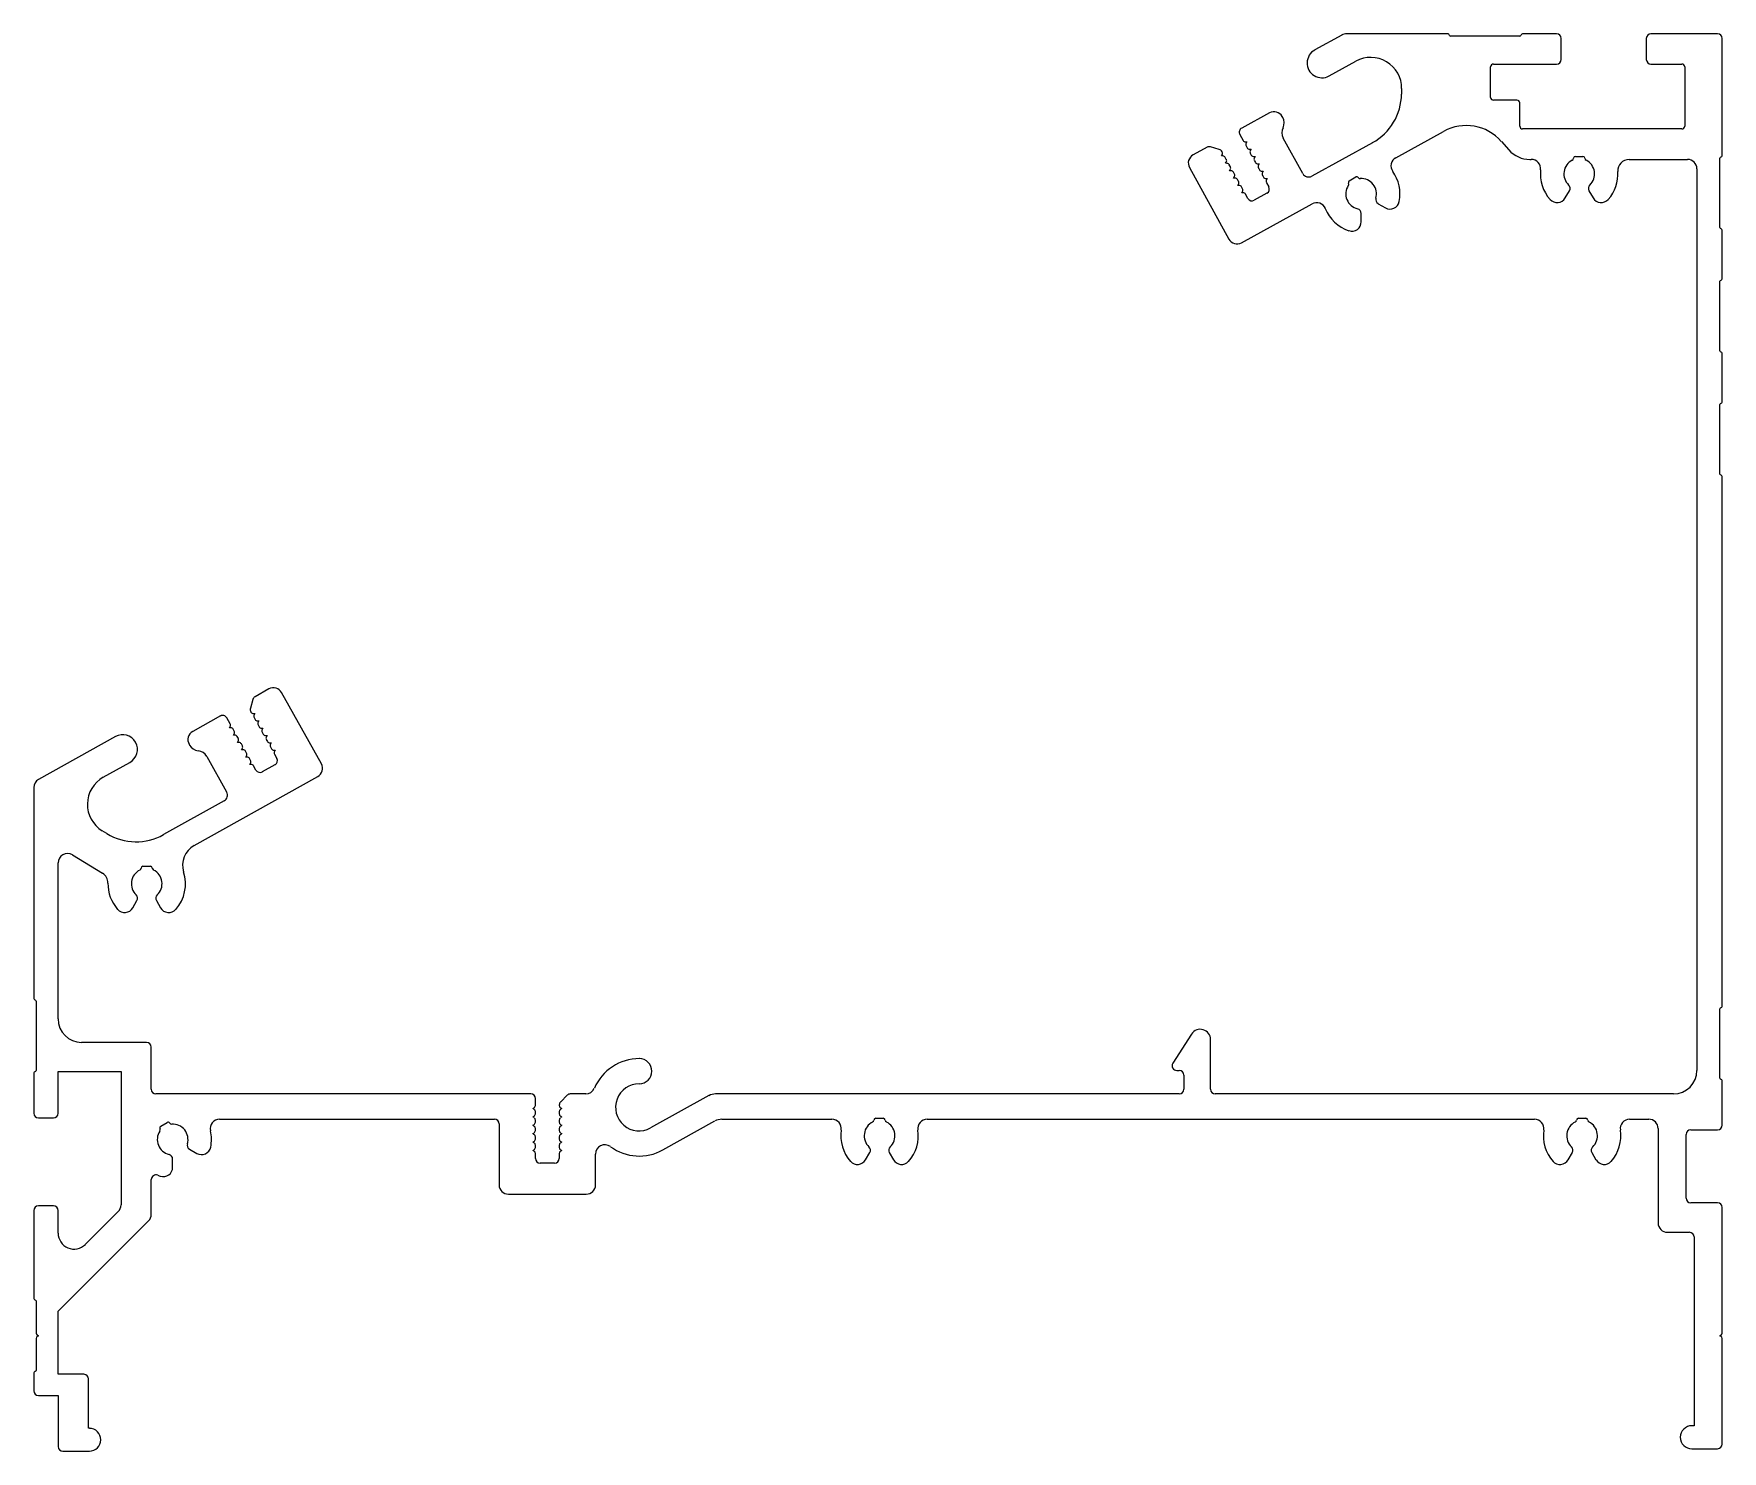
# Model space of a CAD drawing. Extents: x 6 to 186, y 5 to 156.
import ezdxf

# ---------------------------------------------------------------- set-up
doc = ezdxf.new("R2010")
doc.units = 0
doc.layers.get('0').update_dxf_attribs({"linetype": 'CONTINUOUS'})

msp = doc.modelspace()

# ---------------------------------------------------------------- linework, layer by layer
for p, q in [((145.26, 155.86), (142.39, 154.28)), ((156.53, 156.01), (145.83, 156.01)), ((164.29, 155.76), (156.87, 155.76)), ((168.19, 156.01), (164.62, 156.01)), ((168.69, 153.27), (168.69, 155.51)), ((177.77, 155.51), (177.77, 153.27)), ((185.37, 156.01), (178.27, 156.01)), ((185.87, 143.06), (185.87, 155.51)), ((143.92, 151.51), (146.77, 153.08)), ((161.16, 149.22), (161.16, 152.47)), ((161.46, 152.77), (168.19, 152.77)), ((178.27, 152.77), (181.57, 152.77)), ((181.87, 152.47), (181.87, 146.15)), ((151.66, 150.15), (151.65, 149.56)), ((163.97, 148.92), (161.46, 148.92)), ((164.27, 146.15), (164.27, 148.62)), ((137.56, 147.57), (134.59, 145.93)), ((138.97, 147.08), (138.92, 147.18)), ((134.4, 145.26), (134.75, 144.62)), ((135.01, 144.46), (135.15, 144.46)), ((135.15, 144.46), (135.08, 144.33)), ((141.12, 141.08), (139.03, 144.88)), ((148.55, 144.38), (142.07, 140.81)), ((151.04, 142.78), (156.13, 145.59)), ((162.3, 144.52), (163.1, 143.61)), ((181.57, 145.85), (164.57, 145.85)), ((130.89, 143.89), (129.41, 143.08)), ((132.2, 143.66), (131.27, 143.93)), ((132.43, 142.96), (132.51, 143.08)), ((132.59, 142.96), (132.43, 142.96)), ((132.52, 143.39), (132.49, 143.42)), ((132.95, 142.6), (132.84, 142.8)), ((135.07, 144.03), (135.18, 143.83)), ((135.44, 143.68), (135.59, 143.68)), ((135.5, 143.25), (135.61, 143.05)), ((135.59, 143.68), (135.51, 143.54)), ((135.87, 142.89), (136.02, 142.89)), ((136.02, 142.89), (135.94, 142.76)), ((135.94, 142.46), (136.05, 142.27)), ((165.35, 142.59), (165.5, 142.59)), ((170.21, 142.91), (171.01, 142.91)), ((175.93, 142.59), (182.17, 142.59)), ((185.62, 135.31), (185.62, 142.73)), ((129.02, 141.72), (133.22, 134.09)), ((132.86, 142.18), (132.94, 142.3)), ((133.02, 142.17), (132.86, 142.18)), ((133.38, 141.82), (133.27, 142.02)), ((133.3, 141.39), (133.37, 141.51)), ((133.45, 141.39), (133.3, 141.39)), ((133.81, 141.03), (133.7, 141.23)), ((133.73, 140.61), (133.8, 140.73)), ((133.88, 140.6), (133.73, 140.61)), ((136.31, 142.11), (136.45, 142.11)), ((136.45, 142.11), (136.37, 141.98)), ((136.37, 141.68), (136.48, 141.48)), ((136.74, 141.33), (136.88, 141.33)), ((136.88, 141.33), (136.8, 141.19)), ((136.8, 140.9), (136.91, 140.7)), ((146.06, 140.32), (146.76, 140.72)), ((183.17, 141.59), (183.17, 45.33)), ((134.25, 140.25), (134.14, 140.45)), ((134.16, 139.82), (134.24, 139.95)), ((134.32, 139.82), (134.16, 139.82)), ((134.68, 139.47), (134.57, 139.66)), ((134.59, 139.04), (134.67, 139.16)), ((134.75, 139.04), (134.59, 139.04)), ((135.25, 138.43), (135, 138.88)), ((137.28, 138.98), (135.93, 138.24)), ((137.17, 140.54), (137.32, 140.54)), ((137.23, 140.11), (137.48, 139.66)), ((137.32, 140.54), (137.24, 140.41)), ((169.12, 138.48), (169.57, 139.25)), ((171.65, 139.25), (172.09, 138.48)), ((134.58, 133.7), (142.1, 137.85)), ((149.14, 137.87), (149.92, 137.43)), ((147.35, 135.94), (147.35, 136.83)), ((185.87, 129.91), (185.87, 134.97)), ((185.62, 122.16), (185.62, 129.58)), ((185.87, 116.76), (185.87, 121.82)), ((185.62, 109.01), (185.62, 116.43)), ((185.87, 52.26), (185.87, 108.67)), ((29.06, 84.94), (28.8, 84.01)), ((30.77, 86.06), (29.3, 85.24)), ((36.37, 78.07), (32.13, 85.67)), ((25.6, 83.18), (22.64, 81.53)), ((26.63, 82.35), (26.28, 82.98)), ((28.84, 83.63), (28.86, 83.59)), ((29.12, 83.44), (29.27, 83.44)), ((29.27, 83.44), (29.19, 83.3)), ((29.19, 83), (29.3, 82.81)), ((26.55, 81.92), (26.63, 82.04)), ((26.71, 81.92), (26.55, 81.92)), ((27.07, 81.57), (26.96, 81.76)), ((26.99, 81.14), (27.06, 81.26)), ((27.14, 81.13), (26.99, 81.14)), ((29.56, 82.65), (29.7, 82.65)), ((29.62, 82.22), (29.73, 82.03)), ((29.7, 82.65), (29.63, 82.52)), ((29.99, 81.87), (30.14, 81.87)), ((30.14, 81.87), (30.06, 81.74)), ((30.06, 81.44), (30.17, 81.24)), ((30.43, 81.09), (30.57, 81.09)), ((30.57, 81.09), (30.5, 80.95)), ((14.39, 80.98), (6.19, 76.41)), ((22.25, 80.17), (22.31, 80.07)), ((27.51, 80.78), (27.4, 80.98)), ((27.42, 80.36), (27.5, 80.48)), ((27.58, 80.35), (27.42, 80.36)), ((27.94, 80), (27.83, 80.2)), ((27.86, 79.58), (27.94, 79.7)), ((28.01, 79.57), (27.86, 79.58)), ((28.38, 79.22), (28.27, 79.42)), ((30.49, 80.66), (30.61, 80.46)), ((30.87, 80.31), (31.01, 80.31)), ((31.01, 80.31), (30.93, 80.17)), ((30.93, 79.88), (31.04, 79.68)), ((31.3, 79.53), (31.45, 79.53)), ((31.45, 79.53), (31.37, 79.39)), ((13.09, 76.63), (15.93, 78.22)), ((24.15, 78.85), (26.26, 75.07)), ((28.3, 78.79), (28.37, 78.92)), ((28.45, 78.79), (28.3, 78.79)), ((28.81, 78.44), (28.7, 78.63)), ((28.73, 78.01), (28.81, 78.13)), ((28.89, 78.01), (28.73, 78.01)), ((29.39, 77.41), (29.14, 77.85)), ((31.42, 77.97), (30.07, 77.21)), ((31.37, 79.09), (31.62, 78.65)), ((22.79, 69.35), (35.98, 76.71)), ((5.68, 75.54), (5.68, 53.09)), ((25.99, 74.12), (19.52, 70.51)), ((13.49, 70.62), (12.99, 70.93)), ((8.28, 50.84), (8.28, 67.49)), ((9.8, 68.35), (13.02, 66.39)), ((17.33, 67.13), (18.13, 67.13)), ((16.25, 62.7), (16.69, 63.47)), ((18.77, 63.47), (19.22, 62.7)), ((5.93, 52.75), (5.93, 45.33)), ((185.62, 44.51), (185.62, 51.93)), ((129.25, 49.22), (127.24, 46.11)), ((17.72, 48.34), (10.78, 48.34)), ((18.22, 43.33), (18.22, 47.84)), ((131.27, 43.33), (131.27, 48.63)), ((8.28, 40.77), (8.28, 45.23)), ((8.28, 45.23), (14.99, 45.23)), ((14.99, 45.23), (14.99, 30.99)), ((127.66, 45.34), (127.93, 45.34)), ((5.68, 44.99), (5.68, 40.77)), ((128.43, 44.84), (128.43, 43.33)), ((185.87, 39.51), (185.87, 44.17)), ((58.71, 42.83), (18.72, 42.83)), ((59.21, 41.6), (59.21, 42.33)), ((61.76, 41.65), (61.76, 41.6)), ((62.59, 42.69), (61.91, 42)), ((64.58, 42.83), (62.94, 42.83)), ((77.72, 42.65), (71.51, 39.2)), ((127.93, 42.83), (78.45, 42.83)), ((180.67, 42.83), (131.77, 42.83)), ((6.18, 40.27), (7.78, 40.27)), ((19.23, 39.38), (19.92, 39.78)), ((25.51, 40.13), (54.84, 40.13)), ((58.93, 41.27), (59.06, 41.34)), ((59.06, 41.19), (58.93, 41.27)), ((58.93, 40.38), (59.06, 40.45)), ((59.06, 40.3), (58.93, 40.38)), ((59.21, 40.71), (59.21, 40.94)), ((59.21, 39.81), (59.21, 40.04)), ((61.76, 40.94), (61.76, 40.71)), ((61.76, 40.04), (61.76, 39.81)), ((61.91, 41.34), (62.04, 41.27)), ((62.04, 41.27), (61.91, 41.19)), ((61.91, 40.45), (62.04, 40.38)), ((62.04, 40.38), (61.91, 40.3)), ((72.81, 36.86), (78.38, 39.95)), ((79.11, 40.13), (90.86, 40.13)), ((95.54, 40.24), (96.34, 40.24)), ((101.02, 40.13), (165.84, 40.13)), ((170.52, 40.24), (171.32, 40.24)), ((175.99, 40.13), (178.03, 40.13)), ((55.34, 39.63), (55.34, 33.13)), ((58.93, 39.48), (59.06, 39.55)), ((59.06, 39.4), (58.93, 39.48)), ((58.93, 38.59), (59.06, 38.66)), ((59.06, 38.51), (58.93, 38.59)), ((59.21, 38.92), (59.21, 39.14)), ((59.21, 38.02), (59.21, 38.25)), ((61.76, 39.14), (61.76, 38.92)), ((61.76, 38.25), (61.76, 38.02)), ((61.91, 39.55), (62.04, 39.48)), ((62.04, 39.48), (61.91, 39.4)), ((61.91, 38.66), (62.04, 38.59)), ((62.04, 38.59), (61.91, 38.51)), ((179.03, 39.13), (179.03, 29.06)), ((182.01, 31.71), (182.01, 38.51)), ((182.51, 39.01), (185.37, 39.01)), ((22.3, 36.93), (23.08, 36.48)), ((58.93, 37.69), (59.06, 37.76)), ((59.06, 37.61), (58.93, 37.69)), ((58.93, 36.8), (59.06, 36.87)), ((59.06, 36.72), (58.93, 36.8)), ((59.21, 37.13), (59.21, 37.35)), ((59.21, 35.95), (59.21, 36.46)), ((61.76, 37.35), (61.76, 37.13)), ((61.76, 36.46), (61.76, 35.95)), ((61.91, 37.76), (62.04, 37.69)), ((62.04, 37.69), (61.91, 37.61)), ((61.91, 36.87), (62.04, 36.8)), ((62.04, 36.8), (61.91, 36.72)), ((65.63, 33.13), (65.63, 36.4)), ((94.45, 35.8), (94.9, 36.58)), ((96.98, 36.58), (97.43, 35.8)), ((169.43, 35.8), (169.88, 36.58)), ((171.95, 36.58), (172.4, 35.8)), ((20.5, 35), (20.5, 35.89)), ((61.26, 35.45), (59.71, 35.45)), ((18.22, 29.98), (18.22, 33.69)), ((7.78, 30.88), (6.18, 30.88)), ((56.34, 32.13), (64.63, 32.13)), ((185.37, 31.21), (182.51, 31.21)), ((185.87, 17.31), (185.87, 30.71)), ((5.68, 30.38), (5.68, 21.07)), ((8.28, 27.97), (8.28, 30.38)), ((8.28, 19.63), (17.93, 29.27)), ((14.69, 30.28), (11.18, 26.77)), ((180.03, 28.06), (182.37, 28.06)), ((182.87, 27.56), (182.87, 7.41)), ((5.93, 20.73), (5.93, 17.31)), ((8.28, 12.9), (8.28, 19.63)), ((5.93, 16.73), (5.93, 13.31)), ((6.05, 17.09), (6.18, 17.02)), ((6.18, 17.02), (6.05, 16.95)), ((185.62, 17.02), (185.75, 17.09)), ((185.75, 16.95), (185.62, 17.02)), ((185.87, 5.46), (185.87, 16.73)), ((5.68, 12.98), (5.68, 11.15)), ((11.03, 12.9), (8.28, 12.9)), ((11.53, 7.14), (11.53, 12.4)), ((6.18, 10.65), (8.28, 10.65)), ((8.28, 10.65), (8.28, 5.19)), ((182.87, 7.41), (182.63, 7.41)), ((11.61, 7.14), (11.53, 7.14)), ((8.78, 4.69), (11.61, 4.69)), ((182.63, 4.96), (185.37, 4.96))]:
    msp.add_line(p, q)
for centre, radius, start, end in [((145.83, 154.81), 1.2, 90, 118.8736), ((156.53, 155.76), 0.25, 16.6015, 90), ((156.87, 155.86), 0.1, 196.6015, 270), ((164.29, 155.86), 0.1, 270, 343.3985), ((164.62, 155.76), 0.25, 90, 163.3985), ((168.19, 155.51), 0.5, 0, 90), ((178.27, 155.51), 0.5, 90, 180), ((185.37, 155.51), 0.5, 360, 90), ((143.15, 152.89), 1.58, 118.8736, 298.8736), ((148.36, 150.19), 3.3, 359.2605, 118.8736), ((168.19, 153.27), 0.5, 270, 0), ((178.27, 153.27), 0.5, 180, 270), ((161.46, 152.47), 0.3, 90, 180), ((181.57, 152.47), 0.3, 360, 90), ((145.65, 149.64), 6, 298.8736, 359.2605), ((161.46, 149.22), 0.3, 180, 270), ((163.97, 148.62), 0.3, 0, 90), ((138.04, 146.69), 1, 28.8736, 118.8736), ((140.08, 145.45), 1.2, 154.0567, 208.8736), ((137.92, 146.5), 1.2, 334.0567, 28.8736), ((158.55, 141.21), 5, 41.439, 118.8736), ((164.57, 146.15), 0.3, 180, 270), ((181.57, 146.15), 0.3, 270, 0), ((134.83, 145.5), 0.5, 118.8736, 208.8736), ((135.01, 144.76), 0.3, 208.8736, 269.7255), ((135.33, 144.18), 0.3, 149.7255, 208.8736), ((129.89, 142.2), 1, 118.8736, 208.8736), ((131.13, 143.45), 0.5, 73.8736, 118.8736), ((132.06, 143.18), 0.5, 28.8736, 73.8736), ((132.25, 143.24), 0.3, 328.0217, 28.8736), ((132.58, 142.66), 0.3, 28.8736, 88.0217), ((132.69, 142.46), 0.3, 328.0217, 28.8736), ((135.44, 143.98), 0.3, 208.8736, 269.7255), ((135.77, 143.39), 0.3, 149.7255, 208.8736), ((135.88, 143.19), 0.3, 208.8736, 269.7255), ((136.2, 142.61), 0.3, 149.7255, 208.8736), ((151.52, 141.9), 1, 118.8736, 215.637), ((165.35, 145.59), 3, 221.439, 270), ((165.5, 141.59), 1, 353.9216, 90), ((170.61, 141.05), 1.64, 116.7794, 226.4589), ((169.76, 142.73), 0.25, 296.7794, 357.3037), ((170.21, 142.71), 0.2, 90, 177.3037), ((171.01, 142.71), 0.2, 2.6963, 90), ((171.46, 142.73), 0.25, 182.6963, 243.2206), ((170.61, 141.05), 1.64, 313.5411, 63.2206), ((175.93, 141.39), 1.2, 90, 183.6944), ((182.17, 141.59), 1, 0, 90), ((185.72, 142.73), 0.1, 106.6015, 180), ((185.62, 143.06), 0.25, 286.6015, 0), ((133.01, 141.87), 0.3, 28.8736, 88.0217), ((133.12, 141.67), 0.3, 328.0217, 28.8736), ((133.44, 141.09), 0.3, 28.8736, 88.0217), ((133.55, 140.89), 0.3, 328.0217, 28.8736), ((133.87, 140.3), 0.3, 28.8736, 88.0217), ((136.31, 142.41), 0.3, 208.8736, 269.7255), ((136.63, 141.82), 0.3, 149.7255, 208.8736), ((136.74, 141.63), 0.3, 208.8736, 269.7255), ((137.06, 141.04), 0.3, 149.7255, 208.8736), ((137.17, 140.84), 0.3, 208.8736, 269.7255), ((141.73, 141.42), 0.7, 208.8736, 298.8736), ((146.86, 140.55), 0.2, 32.788, 120.0918), ((147.24, 140.79), 0.25, 212.788, 273.3124), ((147.34, 138.91), 4.14, 348.6902, 35.637), ((170.61, 141.05), 4.14, 173.9216, 221.4016), ((170.61, 141.05), 4.14, 318.5984, 3.6944), ((133.98, 140.11), 0.3, 328.0217, 28.8736), ((134.31, 139.52), 0.3, 28.8736, 88.0217), ((134.41, 139.32), 0.3, 328.0217, 28.8736), ((134.74, 138.74), 0.3, 28.8736, 88.0217), ((137.5, 140.26), 0.3, 149.7255, 208.8736), ((137.04, 139.42), 0.5, 298.8736, 28.8736), ((147.34, 138.91), 1.64, 146.8711, 256.5507), ((146.17, 140.15), 0.2, 120.0918, 207.3955), ((145.77, 139.94), 0.25, 326.8711, 27.3955), ((147.34, 138.91), 1.64, 343.6328, 93.3124), ((169.14, 139.5), 0.5, 330, 46.4589), ((172.08, 139.5), 0.5, 133.5411, 210), ((135.69, 138.67), 0.5, 208.8736, 298.8736), ((142.59, 136.98), 1, 22.1103, 118.8736), ((147.34, 138.91), 4.14, 202.1103, 251.4933), ((146.85, 136.83), 0.5, 0.0918, 76.5507), ((149.39, 138.31), 0.5, 163.6328, 240.0918), ((150.42, 138.29), 1, 240.0918, 348.6902), ((168.26, 138.98), 1, 221.4016, 330), ((172.96, 138.98), 1, 210, 318.5984), ((146.35, 135.94), 1, 251.4933, 0.0918), ((185.72, 135.31), 0.1, 180, 253.3985), ((185.62, 134.97), 0.25, 360, 73.3985), ((134.09, 134.58), 1, 208.8736, 298.8736), ((185.62, 129.91), 0.25, 286.6015, 0), ((185.72, 129.58), 0.1, 106.6015, 180), ((185.72, 122.16), 0.1, 180, 253.3985), ((185.62, 121.82), 0.25, 360, 73.3985), ((185.72, 116.43), 0.1, 106.6015, 180), ((185.62, 116.76), 0.25, 286.6015, 0), ((185.72, 109.01), 0.1, 180, 253.3985), ((185.62, 108.67), 0.25, 360, 73.3985), ((29.54, 84.8), 0.5, 119.1481, 164.1481), ((31.26, 85.19), 1, 29.1481, 119.1481), ((25.84, 82.74), 0.5, 29.1481, 119.1481), ((29.28, 83.87), 0.5, 164.1481, 209.1481), ((29.12, 83.74), 0.3, 209.1481, 270), ((29.45, 83.15), 0.3, 150, 209.1481), ((15.16, 79.6), 1.58, 299.1481, 119.1481), ((23.13, 80.65), 1, 119.1481, 209.1481), ((26.37, 82.2), 0.3, 328.2962, 29.1481), ((26.7, 81.62), 0.3, 29.1481, 88.2962), ((26.81, 81.42), 0.3, 328.2962, 29.1481), ((27.13, 80.83), 0.3, 29.1481, 88.2962), ((29.56, 82.95), 0.3, 209.1481, 270), ((29.88, 82.37), 0.3, 150, 209.1481), ((29.99, 82.17), 0.3, 209.1481, 270), ((30.32, 81.59), 0.3, 150, 209.1481), ((30.43, 81.39), 0.3, 209.1481, 270), ((23.35, 80.66), 1.2, 209.1481, 263.965), ((23.1, 78.27), 1.2, 29.1481, 83.965), ((27.24, 80.64), 0.3, 328.2962, 29.1481), ((27.57, 80.05), 0.3, 29.1481, 88.2962), ((27.68, 79.86), 0.3, 328.2962, 29.1481), ((28.01, 79.27), 0.3, 29.1481, 88.2962), ((30.76, 80.8), 0.3, 150, 209.1481), ((30.87, 80.61), 0.3, 209.1481, 270), ((31.19, 80.02), 0.3, 150, 209.1481), ((31.3, 79.83), 0.3, 209.1481, 270), ((31.63, 79.24), 0.3, 150, 209.1481), ((28.12, 79.07), 0.3, 328.2962, 29.1481), ((28.44, 78.49), 0.3, 29.1481, 88.2962), ((28.55, 78.29), 0.3, 328.2962, 29.1481), ((28.88, 77.71), 0.3, 29.1481, 88.2962), ((31.18, 78.4), 0.5, 299.1481, 29.1481), ((35.5, 77.58), 1, 299.1481, 29.1481), ((6.68, 75.54), 1, 119.1481, 180), ((14.7, 73.75), 3.3, 119.1481, 238.7612), ((29.83, 77.65), 0.5, 209.1481, 299.1481), ((25.65, 74.73), 0.7, 299.1481, 29.1481), ((16.6, 75.75), 6, 238.7612, 299.1481), ((9.28, 67.49), 1, 58.7612, 180), ((23.96, 67.26), 2.4, 119.1481, 197.6974), ((17.73, 65.27), 1.64, 116.7794, 226.4589), ((16.88, 66.95), 0.25, 296.7794, 357.3037), ((17.33, 66.93), 0.2, 90, 177.3037), ((18.13, 66.93), 0.2, 2.6963, 90), ((18.58, 66.95), 0.25, 182.6963, 243.2206), ((17.73, 65.27), 1.64, 313.5411, 63.2206), ((12.4, 65.37), 1.2, 358.9405, 58.7612), ((17.73, 65.27), 4.14, 178.9405, 221.4016), ((17.73, 65.27), 4.14, 318.5984, 17.6974), ((16.26, 63.72), 0.5, 330, 46.4589), ((19.2, 63.72), 0.5, 133.5411, 210), ((15.38, 63.2), 1, 221.4016, 330), ((20.08, 63.2), 1, 210, 318.5984), ((5.93, 53.09), 0.25, 180, 253.3985), ((5.83, 52.75), 0.1, 0, 73.3985), ((185.62, 52.26), 0.25, 286.6015, 0), ((10.78, 50.84), 2.5, 180, 270), ((185.72, 51.93), 0.1, 106.6015, 180), ((130.17, 48.63), 1.1, 360, 147.1529), ((17.72, 47.84), 0.5, 0, 90), ((5.93, 44.99), 0.25, 106.6015, 180), ((5.83, 45.33), 0.1, 286.6015, 0), ((70.29, 41.4), 5.2, 89.8252, 156.9373), ((70.3, 45.26), 1.34, 269.8252, 89.8252), ((127.66, 45.84), 0.5, 147.1529, 270), ((127.93, 44.84), 0.5, 0, 90), ((180.67, 45.33), 2.5, 270, 0), ((18.72, 43.33), 0.5, 180, 270), ((64.58, 43.83), 1, 270, 336.9373), ((70.29, 41.4), 2.52, 89.8252, 298.9791), ((127.93, 43.33), 0.5, 270, 0), ((131.77, 43.33), 0.5, 180, 270), ((185.72, 44.51), 0.1, 180, 253.3985), ((185.62, 44.17), 0.25, 360, 73.3985), ((58.71, 42.33), 0.5, 0, 90), ((58.91, 41.6), 0.3, 299.1481, 0), ((62.26, 41.65), 0.5, 135, 180), ((62.06, 41.6), 0.3, 180, 240.8519), ((62.94, 42.33), 0.5, 90, 135), ((78.45, 41.33), 1.5, 90, 118.9791), ((6.18, 40.77), 0.5, 180, 270), ((7.78, 40.77), 0.5, 270, 0), ((20.02, 39.61), 0.2, 32.6963, 120), ((20.4, 39.85), 0.25, 212.6963, 273.2206), ((25.51, 39.13), 1, 90, 193.0869), ((54.84, 39.63), 0.5, 0, 90), ((58.91, 40.94), 0.3, 0, 59.1481), ((58.91, 40.71), 0.3, 299.1481, 0), ((58.91, 40.04), 0.3, 0, 59.1481), ((58.91, 39.81), 0.3, 299.1481, 0), ((62.06, 40.94), 0.3, 120.8519, 180), ((62.06, 40.71), 0.3, 180, 240.8519), ((62.06, 40.04), 0.3, 120.8519, 180), ((62.06, 39.81), 0.3, 180, 240.8519), ((79.11, 38.63), 1.5, 90, 118.9791), ((90.86, 39.13), 1, 351.5093, 90), ((95.94, 38.37), 1.64, 116.7794, 226.4589), ((95.09, 40.06), 0.25, 296.7794, 357.3037), ((95.54, 40.04), 0.2, 90, 177.3037), ((96.34, 40.04), 0.2, 2.6963, 90), ((96.79, 40.06), 0.25, 182.6963, 243.2206), ((95.94, 38.37), 1.64, 313.5411, 63.2206), ((101.02, 39.13), 1, 90, 188.4907), ((165.84, 39.13), 1, 351.5093, 90), ((170.92, 38.37), 1.64, 116.7794, 226.4589), ((170.07, 40.06), 0.25, 296.7794, 357.3037), ((170.52, 40.04), 0.2, 90, 177.3037), ((171.32, 40.04), 0.2, 2.6963, 90), ((171.77, 40.06), 0.25, 182.6963, 243.2206), ((170.92, 38.37), 1.64, 313.5411, 63.2206), ((175.99, 39.13), 1, 90, 188.4907), ((178.03, 39.13), 1, 0, 90), ((20.5, 37.97), 1.64, 146.7794, 256.4589), ((19.33, 39.21), 0.2, 120, 207.3037), ((18.93, 39), 0.25, 326.7794, 27.3037), ((20.5, 37.97), 1.64, 343.5411, 93.2206), ((20.5, 37.97), 4.14, 348.5984, 13.0869), ((58.91, 39.14), 0.3, 0, 59.1481), ((58.91, 38.92), 0.3, 299.1481, 0), ((58.91, 38.25), 0.3, 0, 59.1481), ((58.91, 38.02), 0.3, 299.1481, 0), ((62.06, 39.14), 0.3, 120.8519, 180), ((62.06, 38.92), 0.3, 180, 240.8519), ((62.06, 38.25), 0.3, 120.8519, 180), ((62.06, 38.02), 0.3, 180, 240.8519), ((95.94, 38.37), 4.14, 171.5093, 221.4016), ((95.94, 38.37), 4.14, 318.5984, 8.4907), ((170.92, 38.37), 4.14, 171.5093, 221.4016), ((170.92, 38.37), 4.14, 318.5984, 8.4907), ((182.51, 38.51), 0.5, 90, 180), ((185.37, 39.51), 0.5, 270, 0), ((20, 35.89), 0.5, 360, 76.4589), ((22.55, 37.37), 0.5, 163.5411, 240), ((23.58, 37.35), 1, 240, 348.5984), ((58.91, 37.35), 0.3, 0, 59.1481), ((58.91, 37.13), 0.3, 299.1481, 0), ((58.91, 36.46), 0.3, 0, 59.1481), ((62.06, 37.35), 0.3, 120.8519, 180), ((62.06, 37.13), 0.3, 180, 240.8519), ((62.06, 36.46), 0.3, 120.8519, 180), ((66.63, 36.4), 1, 53.8686, 180), ((70.29, 41.4), 5.2, 233.8686, 298.9791), ((94.47, 36.83), 0.5, 330, 46.4589), ((97.41, 36.83), 0.5, 133.5411, 210), ((169.44, 36.83), 0.5, 330, 46.4589), ((172.39, 36.83), 0.5, 133.5411, 210), ((19.5, 35), 1, 251.4016, 360), ((59.71, 35.95), 0.5, 180, 270), ((61.26, 35.95), 0.5, 270, 360), ((93.59, 36.3), 1, 221.4016, 330), ((98.29, 36.3), 1, 210, 318.5984), ((168.56, 36.3), 1, 221.4016, 330), ((173.27, 36.3), 1, 210, 318.5984), ((18.72, 33.69), 0.5, 67.4163, 180), ((20.5, 37.97), 4.14, 247.4163, 251.4016), ((56.34, 33.13), 1, 180, 270), ((64.63, 33.13), 1, 270, 360), ((6.18, 30.38), 0.5, 90, 180), ((7.78, 30.38), 0.5, 0, 90), ((13.99, 30.99), 1, 314.9794, 360), ((182.51, 31.71), 0.5, 180, 270), ((185.37, 30.71), 0.5, 0, 90), ((17.22, 29.98), 1, 314.9794, 360), ((180.03, 29.06), 1, 180, 270), ((9.98, 27.97), 1.7, 180, 314.9794), ((182.37, 27.56), 0.5, 0, 90), ((5.93, 21.07), 0.25, 180, 253.3985), ((5.83, 20.73), 0.1, 0, 73.3985), ((6.18, 17.31), 0.25, 180, 240), ((6.18, 16.73), 0.25, 120, 180), ((185.62, 17.31), 0.25, 300, 0), ((185.62, 16.73), 0.25, 360, 60), ((5.93, 12.98), 0.25, 106.6015, 180), ((5.83, 13.31), 0.1, 286.6015, 0), ((11.03, 12.4), 0.5, 0, 90), ((6.18, 11.15), 0.5, 180, 270), ((182.63, 6.18), 1.23, 90, 270), ((11.61, 5.91), 1.22, 270, 90), ((185.37, 5.46), 0.5, 270, 0), ((8.78, 5.19), 0.5, 180, 270)]:
    msp.add_arc(centre, radius, start, end)

doc.saveas('drawing.dxf')
